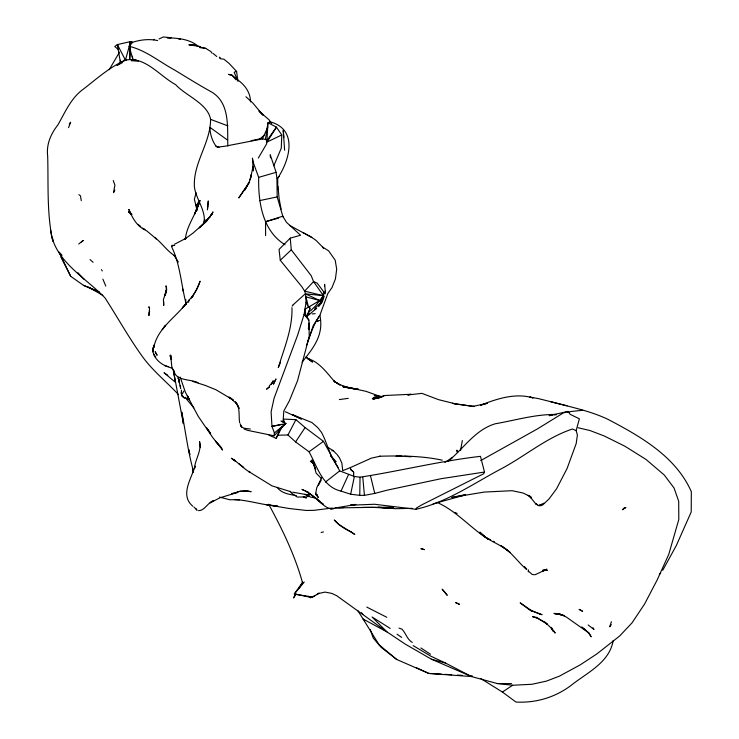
<?xml version="1.0" encoding="UTF-8"?>
<svg xmlns="http://www.w3.org/2000/svg" width="739" height="739" viewBox="0 0 739 739"><rect width="100%" height="100%" fill="white"/><g stroke="black" fill="none" stroke-linecap="round" stroke-linejoin="round"><path stroke-width="1.11" d="M50.631 230.263C54.261 261.153 85.262 277.245 105.021 297.928C117.907 317.844 129.353 338.711 143.384 357.879C153.564 371.532 167.005 382.211 178.533 394.663M353.547 475.777L353.593 471.99L350.739 469.551L350.351 467.602L371.292 458.171L380.179 456.194M360.022 477.2C400.104 471.011 439.991 460.988 480.479 456.342L484.498 472.045L440.934 478.733L386.811 490.243L374.756 493.421L364.438 495.361L359.782 495.342L360.022 477.2L354.369 476.461L339.709 470.891L323.47 441.349L305.105 427.548L295.905 419.669L283.462 419.059L284.386 422.292L282.28 421.424M52.848 238.882L52.792 241.182C46.64 213.442 48.515 184.307 47.666 156.031C46.197 144.428 50.88 133.731 57.956 124.845C65.254 112.014 71.036 97.881 83.535 89.003C96.772 78.722 110.093 66.824 125.445 60.127C145.315 56.127 159.836 76.246 175.605 84.597C185.406 95.58 207.807 103.478 210.587 119.367C210.55 142.913 193.295 162.488 194.366 186.311C195.539 198.283 204.703 208.222 204.352 220.582L204.574 219.483L203.724 223.104M324.541 286.427L324.597 284.293L325.428 292.265L324.846 294.159M130.175 47.296L129.704 59.563L130.304 47.194M130.258 45.07L130.572 41.569L125.445 60.127L120.411 62.464L117.021 65.54L122.591 62.501M185.637 304.727L185.849 299.563M258.317 158.044L266.585 143.911L266.927 140.604L265.43 139.348L267.971 122.72L276.432 127.136L281.79 134.951L281.273 148.179L273.846 165.748M181.351 390.063L181.896 396.169L184.639 398.173L188.962 398.912M165.656 294.131L166.635 288.737M227.834 146.036C227.233 126.766 230.402 101.714 209.95 91.082C197.932 84.385 186.256 77.105 174.515 69.965C159.624 61.919 145.952 50.344 129.251 46.308L130.378 41.726L132.623 42.271C140.641 39.712 149.343 38.733 157.619 40.571M315.692 493.67L316.698 487.879L321.631 477.837M166.506 290.972L166.635 288.875M283.037 421.96L283.794 411.032L289.383 400.769L297.512 380.816L309.253 336.3L308.893 320.079L305.78 315.424L304.08 314.435L306.066 302.288L305.595 293.854L304.616 291.138L301.946 286.834L280.266 260.276L279.056 249.44L290.233 238.134L300.561 235.242L286.473 222.31L282.732 216.204L265.541 221.718L265.606 235.649M200.066 445.571L199.53 441.553C201.904 451.039 194.994 459.252 194.514 468.563L195.087 466.133C191.392 478.761 179.586 495.167 192.842 506.261M308.967 329.492L309.262 326.167M316.985 494.733L318.37 497.596L315.849 494.557L315.978 493.227M166.58 287.314L165.979 285.817L166.358 289.586L164.797 295.692L166.358 290.713L163.402 299.618L163.716 305.484L163.661 301.512M277.716 189.535L277.725 178.57M244.073 428.989L247.454 430.32L274.04 435.788L274.391 432.943L271.97 426.385L271.102 411.882L274.058 398.321L297.715 334.933L304.08 314.435L308.893 320.079M253.107 166.293L250.198 179.762L251.556 173.979L249.533 181.304L244.701 190.154L249.394 182.173L238.752 197.941L246.364 187.124M308.329 328.698L309.198 322.989M185.332 239.26C186.634 225.284 196.454 214.051 199.89 200.638M149.574 311.479L148.89 315.571L149.527 308.8L148.881 306.731L149.601 308.255M196.722 210.088L197.932 202.865L196.602 210.754M324.763 293.161L325.086 291.231M460.6 450.291L462.328 440.509M292.117 306.122L293.54 304.413M321.659 302.787L323.47 295.711L304.616 291.138L313.558 281.614L323.47 295.711L318.611 306.63L321.659 302.787L323.654 291.729L317.16 283.139L313.558 281.614L311.211 275.684L291.277 249.828L290.233 238.134M149.25 312.92L149.574 311.276M172.205 246.466L171.845 245.33L173.711 245.311M359.782 495.342L350.674 494.225L354.369 476.461M197.876 206.781L199.835 200.528L194.68 214.033L199.678 200.417M321.419 299.184L319.719 300.551L305.595 293.854L323.47 295.711L321.419 299.184L320.569 302.851L314.74 308.44M188.537 302.269L189.202 299.674M464.692 494.705L451.788 497.467L484.091 492.082L512.136 490.696L523.046 493.015L530.962 496.811L528.099 495.306L531.581 498.225L529.946 496.663L535.793 503.924L537.41 504.746L535.544 503.499L537.927 505.3L540.902 505.652L542.842 504.802L549.151 498.797L556.559 488.802L567.044 468.591L576.18 443.612L577.399 435.003L576.134 430.597L579.385 418.801L570.129 414.33L568.162 411.401L549.105 415.651L552.199 415.235M203.511 224.009L204.879 219.612M308.32 306.87L309.65 306.602L309.946 308.717L308.486 313.336L306.777 316.061L305.623 315.461L304.847 312.532M613.167 640.584C609.666 661.636 588.863 671.843 573.418 683.566C557.224 696.757 536.773 703.214 515.951 702.05L502.4 692.037L480.877 678.624M611.393 621.721L609.712 626.792L611.31 624.621M322.657 300.828L324.264 296.062M308.181 340.328L313.262 325.594L319.876 315.304L327.848 293.485L332.042 287.499L335.432 278.899L336.679 269.153L335.21 260.22L328.633 250.881L322.49 246.955L316.061 240.406L311.756 237.395L289.485 225.321M268.922 435.16L276.174 438.338L279.351 430.92M68.561 127.653L70.639 122.212L69.235 124.217M306.417 345.593C310.435 335.063 313.234 324.476 319.876 315.304C324.079 334.896 313.456 347.893 302.048 362.212M314.934 309.715L316.698 308.218L307.193 316.283L306.777 316.061L309.946 308.717M227.104 139.782L209.83 127.284C210.107 133.981 212.111 140.743 216.037 146.22L218.291 147.033L224.887 146.239L262.456 138.95L267.887 126.868M277.855 435.234L287.961 434.975L295.582 441.913L309.031 451.778C317.262 466.521 322.25 486.825 341.012 491.102L348.531 474.595M196.084 192.768L194.357 199.262L197.008 209.728M484.498 472.045L483.666 473.773L421.664 504.913L416.473 508.007L415.845 509.291L374.553 504.257L350.231 505.236L355.708 504.404M211.215 215.409L212.998 211.881L210.55 215.779L212.62 213.165L204.657 222.744L210.255 216.601L199.244 227.88L206.874 220.915L192.87 233.219L184.861 238.974L185.979 238.309L174.478 244.258M277.716 178.164C289.623 160.206 298.408 129.547 270.151 121.824L267.971 122.72L266.927 140.604L276.432 127.136L267.075 142.017L281.79 134.951M182.57 393.517L183.817 391.06M276.174 438.338L282.326 426.301M114.868 190.071L113.52 192.694L114.896 185.212L113.252 180.538M287.961 434.975L295.905 419.669M280.561 362.249L278.289 367.606C284.247 348.097 292.644 328.347 291.96 307.646M321.243 480.054L318.333 485.468M662.726 570.305L676.268 545.641L691.205 511.988L691.334 491.703C675.825 456.434 640.565 436.49 607.966 419.336C589.787 410.718 569.898 406.884 550.583 401.665M528.256 571.838L528.283 569.787M295.794 594.036L293.494 597.943L296.062 594.23M299.24 588.17L302.685 582.304M109.243 69.605L119.506 52.173M192.094 297.106L193.239 295.314L191.364 298.205M295.582 441.913L305.105 427.548M192.149 297.364L196.629 289.494L200.084 281.189C197.045 291.85 189.452 299.849 182.33 307.932L185.166 304.727C174.247 318.333 157.047 329.271 153.777 347.635L154.202 345.011L153.185 348.429L154.192 345.159C149.195 354.397 159.8 364.697 168.307 366.738L164.464 365.556M302.62 582.23L294.316 593.99L311.525 597.463L319.036 593.445L324.994 592.087L331.728 593.38L336.651 595.671L386.94 631.9L405.24 644.112L431.437 659.206L471.5 676.573L497.264 683.538L512.672 685.256L532.015 684.268L546.37 681.136L559.266 676.213L580.078 664.943L596.761 653.997L619.744 635.919L632.094 622.783L644.574 604.04L657.202 579.893L668.758 554.379L678.808 519.489L678.698 501.319L674.088 488.054L664.25 475.001L646.025 459.455L625.009 446.291L604.354 436.028L589.999 430.532L578.083 427.752M274.391 432.943L285.919 423.373L280.968 420.962M323.47 295.711L315.396 306.02L310.482 310.897M659.327 574.582L660.684 572.864M277.264 178.709L279.148 176.427M304.246 582.009L294.316 593.99L312.569 597.14L315.322 595.375M132.623 42.271L129.251 46.308L132.854 59.545L135.948 59.804L131.681 59.868M269.273 385.934L271.712 383.227M293.226 304.727L305.401 293.697M274.04 435.788L285.919 423.373M280.266 260.276L291.277 249.828M259.426 139.228L264.525 135.034M325.419 482.059L339.709 470.891M78.713 243.999L83.285 240.48L81.327 241.958M130.572 41.569L117.372 44.589L114.794 46.502L118.24 49.476M309.031 451.778L323.47 441.349M444.878 462.549L452.462 457.312L448.49 461.025C463.704 448.296 475.426 429.516 495.444 423.733C515.61 420.251 535.59 414.154 556.236 414.468M502.4 692.037L512.672 685.256M317.151 594.202L318.98 593.029M312.366 596.659L310.463 597.805L308.228 596.244M480.71 460.573L537.392 428.943L563.321 412.935L568.162 411.401M304.607 309.41L319.719 300.551L305.955 296.847L308.505 307.221L306.066 302.288M159.079 38.964L163.31 36.95L171.152 37.763L167.217 37.781C177.499 38.151 188.842 38.918 197.267 45.541M540.394 504.839L539.424 505.3L543.821 503.204M342.748 470.66L350.351 467.602M309.484 496.008L306.306 496.904L297.217 497.07L290.944 492.617M153.416 39.786L154.34 39.407M236.572 71.387L234.171 72.256L237.94 81.327L236.572 71.387L229.044 63.397L223.889 59.175L220.85 58.815L219.354 57.171L220.324 58.667M535.128 574.739L546.943 569.187L542.805 570.896L546.721 570.018L542.768 570.249L547.229 570.48L544.209 570.166M433.174 503.841L465.672 494.816M567.432 412.528L570.702 411.558L582.637 410.247M285.042 244.748C262.29 230.79 258.16 201.812 258.678 177.36L276.109 172.307L270.234 154.765L270.456 157.804M265.541 221.718L278.64 218.097M321.142 532.523L323.423 531.932M407.9 394.959L421.867 393.351L438.504 399.642L456.425 404.104L474.17 406.515L452.397 403.346L456.425 404.104M319.996 320.356L316.837 321.086L318.038 321.613M407.891 394.977L411.115 394.257L384.548 395.531L372.89 399.365L378.599 397.499L372.345 398.441L375.588 398.33M251.14 140.696L260.959 138.627M259.454 200.648L277.171 196.907L276.931 178.847L276.109 172.307M383.744 396.215L379.255 397.166L381.352 396.834M281.799 424.371L271.97 426.385L285.697 423.669M355.764 504.497L330.425 508.82L333.973 508.543C326.85 510.141 321.539 502.871 316.652 498.88L323.22 504.174L321.105 503.083L312.883 495.989M123.468 60.496L126.581 59.924M348.226 398.358L339.367 399.568M415.845 509.291C446.402 502.585 472.84 483.934 500.109 469.413C524.505 456.656 546.176 437.719 572.392 429.017L576.134 430.597M185.997 397.333L183.909 397.647L181.739 394.848M554.268 414.967L556.338 414.69M178.792 39.149L180.473 38.955L179.614 38.871M232.185 493.652L237.847 492.405L232.028 493.68M312.191 313.936L315.165 313.65M332.171 508.062L313.706 510.363L306.251 510.455L289.004 508.478L266.132 504.58L277.661 506.132C263.019 505.217 249.08 500.275 234.439 499.527L239.371 499.638M412.002 508.349L395.633 508.7L378.137 507.36M172.372 245.625L174.672 245.468M379.44 456.249C400.381 455.63 421.701 455.797 442.255 460.175M335.626 507.933L372.022 507.351L393.748 508.256L378.1 507.305M338.407 507.822L343.69 507.619M239.621 499.684L229.82 499.776L219.437 497.079M331.894 450.772L333.465 450.753L335.912 453.46M362.267 507.434L393.591 507.194M583.533 628.344L589.048 633.055L591.154 636.815L588.623 632.833L566.222 616.954L559.82 614.294L553.954 613.388L562.656 615.051L554.527 613.527L560.217 613.767M497.264 683.538L511.582 683.621M231.566 493.467L234.235 493.43L219.834 497.855L210.162 502.862L213.747 500.599C207.742 502.289 204.971 510.677 198.532 510.649M381.989 396.529L374.257 395.679L381.989 397.092L365.962 391.319L342.914 386.331L350.563 388.261M402.127 456.342L396.002 456.175L401.499 456.332M379.744 397.813L373.611 397.628L379.135 397.804M404.796 456.434L411.392 456.628L404.178 456.406M441.395 674.144L428.777 673.423L396.723 659.484L381.102 647.299L373.213 638.006L370.257 629.508M444.832 674.347L451.723 674.735M457.459 675.067L462.041 675.335M470.078 675.797L472.369 675.926M315.849 494.557L317.013 494.64M131.265 60.709L138.378 61.208M557.04 613.749L558.333 613.878M315.23 497.975L310.823 497.153L304.625 494.354L308.8 495.019M308.856 495.056L292.755 492.202M474.17 406.515L473.062 406.367L487.287 403.328L480.636 405.203C496.941 398.774 515.286 392.686 532.948 397.85M262.456 138.95L265.43 139.348M250.336 429.054L244.23 428.25L241.551 426.994L240.203 423.826M534.288 574.757L532.219 574.452L528.57 571.275M296.33 495.638C289.429 494.373 281.577 493.486 277.143 487.324M205.71 48.377L199.521 47.222L205.71 48.377L210.837 51.518L212.139 53.263M537.345 617.555L532.551 616.64L538.288 618.589L547.359 624.298L544.976 622.173M237.515 79.489L231.787 75.018L228.453 74.343L231.159 75.175M171.614 359.542L170.044 355.533L171.328 359.477L170.654 355.016L171.827 366.96L174.616 373.001L174.007 371.311C176.205 381.167 190.911 379.024 198.061 382.682M567.007 405.776L538.592 398.644L529.863 397.083L532.93 397.85M187.688 399.3L189.36 399.725M431.437 659.206L445.497 663.04L471.5 676.573L428.777 673.423L416.288 667.64M353.926 389.028L342.379 385.666L336.624 382.839L340.069 385.25M303.553 497.088L306.334 497.92L303.323 496.987M192.546 381.37L205.137 385.37L215.899 389.73L233.589 400.215M341.012 491.102L350.674 494.225M561.769 614.691L564.614 615.642M132.235 42.354L130.378 41.726L132.364 42.428M399.042 628.122L401.97 629.148C405.933 633.221 407.013 639.346 412.27 642.422M83.461 285.337L98.934 291.822L83.461 285.337L70.695 276.303L60.866 257.07M210.587 119.367L227.898 125.879M285.245 411.706L301.512 419.078L292.552 414.671L311.895 422.542L317.798 427.641L321.668 432.62L324.403 438.366L331.192 455.778M311.35 462.152L313.955 463.177M167.541 366.507L172.233 368.382M306.057 356.909L312.505 362.073L307.091 358.313C319.71 361.824 327.044 373.324 335.404 382.469M307.193 358.332L309.272 359.2M289.864 491.426L272.017 485.874L248.831 471.593L250.299 472.47C243.39 468.6 238.18 462.365 231.362 458.263L235.667 461.265L232.609 459.307L235.15 460.452M493.375 541.327L494.391 541.752M219.049 147.504L216.037 146.22L217.922 147.514M193.969 507.093L197.23 510.233M308.108 492.109L301.955 489.44L305.373 490.945L312.68 495.841L307.064 491.712L317.761 499.564M282.289 421.359L284.386 422.292M436.915 502.363C456.554 510.935 470.586 528.099 488.544 539.396L480.174 533.059C488.95 541.281 501.014 544.403 509.975 552.319L501.042 545.77C511.314 551.719 517.697 561.76 526.445 569.436M454.744 512.376L457.145 513.457M445.497 663.04L430.763 656.167L413.129 645.581M242.29 427.391L240.572 425.784M313.003 462.54L310.315 461.21L313.863 463.39L311.322 461.201L313.872 463.861L312.652 462.494L314.158 465.247L311.876 459.981L315.71 469.524L313.973 464.96L316.098 473.099L321.363 478.512M178.385 262.114L174.108 255.38L174.755 255.805C167.18 251.131 162.321 243.371 155.31 237.958L156.298 238.873L146.978 231.076L142.331 228.212L144.936 229.635C137.463 226.642 133.371 219.187 129.99 212.315L132.022 214.402M490.613 539.867L485.902 537.502L479.971 532.071M366.793 607.098L386.802 617.287M307.193 316.283L305.623 315.461L305.189 313.733M201.839 47.629L193.96 44.709L188.833 44.83L199.576 46.4L200.195 47.933M311.756 237.395L303.221 232.656M544.384 621.961L536.957 617.832L538.288 618.589M88.514 287.138L102.823 295.378M328.412 447.732L333.465 450.753M390.174 628.418L372.068 616.973L386.94 631.9L363.126 619.06L357.676 610.423M167.808 375.218L164.03 372.798L175.494 382.34M420.897 647.964L430.495 654.255M397.046 634.191L401.693 637.434M213.229 53.522L216.758 56.497M78.861 194.671L80.468 195.807L81.272 200.675M339.127 384.566L333.797 380.788L335.34 382.451M232.794 399.642L229.644 397.333L237.007 404.104L239.113 408.408L235.455 401.831C240.581 407.725 238.392 415.752 239.676 422.736M309.05 313.752L308.412 312.366M238.586 463.482L243.685 467.371M137.962 224.37L140.706 226.476M588.152 624.972L593.98 629.489L592.964 627.707M130.803 213.626L128.457 211.742L131.209 214.061M364.761 620.418L363.126 619.06L379.079 644.787L396.723 659.484M290.122 491.324L291.637 492.599M236.471 79.018C244.36 84.228 250.484 92.052 250.521 101.89M350.739 469.551L353.593 471.99L353.538 476.72M581.815 626.857L585.999 630.469M90.047 259.555L93.059 262.299M245.93 96.735L252.969 103.192L262.955 115.099L258.992 111.099L269.236 119.977L270.917 122.674M545.012 622.247L550.878 627.734L555.22 633.046L551.165 627.697L552.818 631.023L551.497 627.393M336.19 461.718L330.527 455.566M270.151 121.824L271.675 123.431M62.058 255.343L59.037 252.036L70.695 276.303M77.955 272.719L84.006 279.333M524.459 566.582L526.741 569.095M240.443 425.165L241.468 426.292M231.787 75.018L236.027 79.84M193.83 407.891L186.385 398.894M361.445 612.714L362.849 614.414M330.601 455.547L338.056 467.344M336.596 453.931L339.404 457.663L341.871 463.15L342.656 469.967M322.49 246.955L323.59 248.507M153.62 353.99L155.735 357.214M101.409 269.615L102.259 270.945M173.813 370.932L174.376 371.994L173.046 369.445M120.346 60.21L120.411 62.464L117.372 44.589L125.445 60.127M268.663 504.22C282.409 529.475 295.037 555.451 302.685 583.265M195.835 508.45L196.565 509.938M180.695 388.483L178.995 380.871M102.869 279.13L105.788 286.048M457.69 452.268L456.831 450.19L457.284 452.388M117.372 44.589L118.526 47.425M282.732 216.204L283.009 216.887L277.171 196.907M221.053 447.058L222.541 450.014L212.887 437.765L198.191 416.288L185.341 392.15L180.187 377.066M258.678 177.36L253.662 163.633L252.424 158.155L253.292 170.94L253.181 168.15M370.488 475.787L374.756 493.421M171.402 246.327C180.436 264.479 181.064 285.023 186.283 304.385M281.106 209.183L279.139 198.736L277.929 186.265M196.86 207.677L196.269 204.389L196.722 210.615M180.556 386.691L180.325 385.407L180.519 387.763M175.3 381.555L173.425 370.775L183.374 423.687L181.785 412.214C185.618 431.752 188.02 451.852 193.396 470.974L192.759 468.849L193.184 472.554M182.727 288.995L183.069 291.111M199.899 444.241L200.426 447.658M179.134 382.553L178.117 377.047M181.092 392.28L181.332 393.896M132.392 56.201L132.854 59.545M305.031 309.909L305.78 315.424M362.784 477.366L364.438 495.361M283.878 137.528L283.222 130.313L284.626 150.202M152.871 348.697L152.696 351.644L152.871 348.697M207.751 206.43L207.428 209.83L208.296 200.934L207.751 206.43M273.134 380.954L271.536 384.003L273.134 380.954M275.896 379.089L273.504 383.984L275.896 379.089M164.095 327.22L162.238 329.631L165.582 325.289L164.095 327.22M269.384 386.866L266.733 389.093L269.384 386.866M624.113 508.127L622.404 509.753L625.896 507.527L624.113 508.127M240.378 491.232L236.979 491.841L245.089 490.816L251.158 491.684L247.389 490.964L240.378 491.232M541.41 505.328L538.897 505.67L541.41 505.328M422.061 548.791L420.879 548.68L424.362 549.631L422.061 548.791M351.893 388.169L343.192 387.024L358.517 389.314L351.893 388.169M539.35 613.823L529.226 609.62L520.145 602.83L532.237 611.144L530.232 610.359L542.084 614.7L539.35 613.823M459.427 604.299L455.741 602.654L459.427 604.299M580.013 609.73L579.08 609.389L582.618 611.319L580.013 609.73M351.182 531.84C344.845 529.096 338.822 525.226 334.259 519.997L338.979 524.542L354.803 534.473L351.182 531.84M444.693 592.05L442.153 589.168L447.243 595.329L444.693 592.05M220.093 446.328L215.548 441.165L220.093 446.328M230.392 398.654L229.118 397.203L230.392 398.654M207.89 429.599L206.56 427.927L210.624 433.488L207.89 429.599M187.364 395.855L188.805 398.395L187.364 395.855M157.019 355.126L155.208 351.856L157.019 355.126M179.217 380.151L178.228 378.34L179.217 380.151M130.84 214.088L128.882 209.497L130.84 214.088M189.794 454.439L188.851 449.885L189.794 454.439"/></g></svg>
